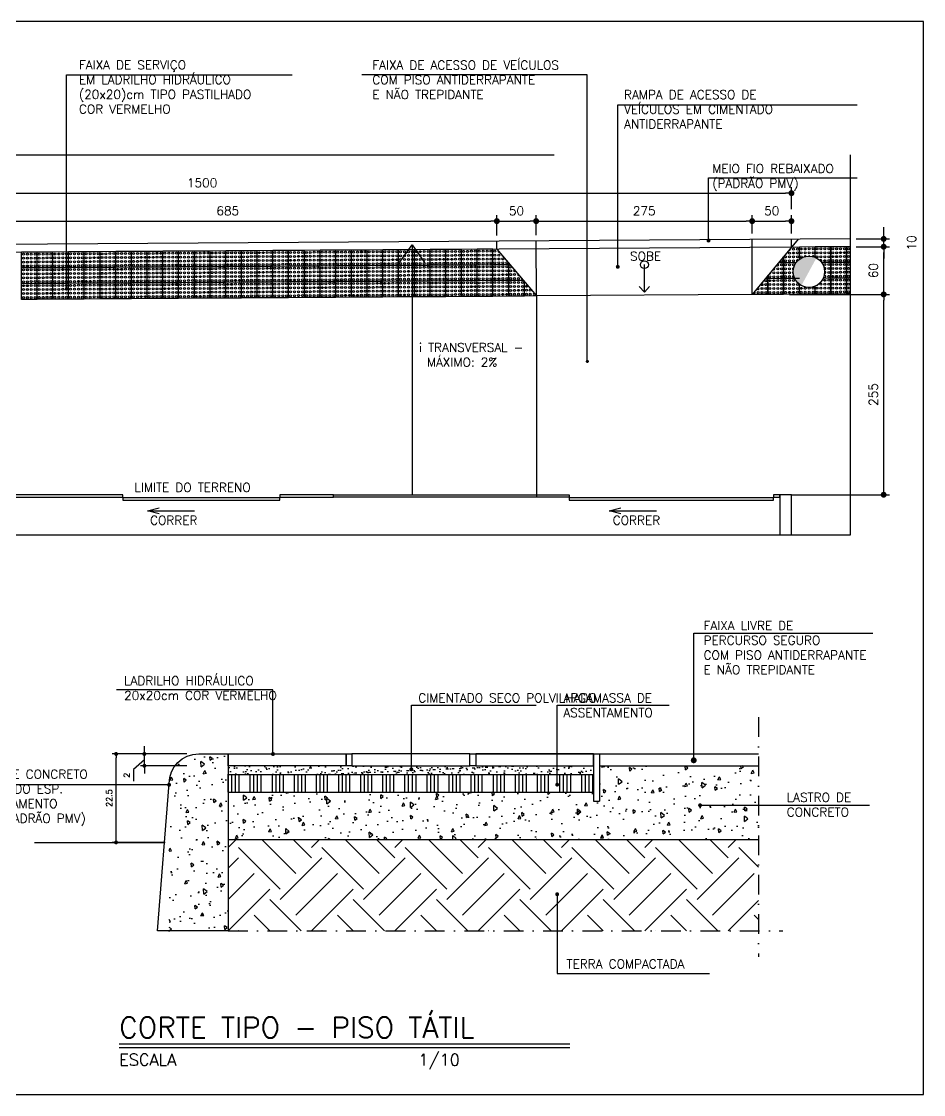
# Model space of a CAD drawing. Extents: x -1057 to 3416, y -340 to 4111.
# Drawn here: x 2268 to 3416, y 2746 to 4111 of the extents above; entities that cross this region are included whole.
import ezdxf

# ---------------------------------------------------------------- set-up
doc = ezdxf.new("R2010")
doc.units = 0
doc.header["$LTSCALE"] = 50
for name, pattern in [('DASHDOT', [1, 0.5, -0.25, 0, -0.25]), ('DASHDOT2', [0.5, 0.25, -0.125, 0, -0.125]), ('HIDDEN', [9.525, 6.35, -3.175])]:
    doc.linetypes.add(name, pattern=pattern)
for name, color, linetype in [('Cotas', 9, 'Continuous'), ('ESQUADRIA1', 7, 'Continuous'), ('HACHURA', 8, 'Continuous'), ('p015', 1, 'Continuous'), ('p02', 7, 'Continuous'), ('p04', 4, 'Continuous'), ('pena 0.1', 1, 'Continuous'), ('PENA03', 3, 'Continuous'), ('PENA05', 5, 'Continuous'), ('Projeção', 1, 'HIDDEN'), ('texto 02', 7, 'Continuous')]:
    doc.layers.add(name, color=color, linetype=linetype)
doc.styles.add('R120xE50', font='romans.shx', dxfattribs={"height": 15})
doc.styles.add('R140xE75', font='romans.shx', dxfattribs={"height": 1.75})
doc.styles.add('R60xE75', font='romans.shx', dxfattribs={"height": 11.25})
doc.styles.add('ROMANS', font='romans')
doc.dimstyles.new('ESCALA50', dxfattribs={"dimtxt": 7.5, "dimasz": 4, "dimexe": 3, "dimexo": 1, "dimgap": 2, "dimtad": 1, "dimdec": 0, "dimzin": 4, "dimdsep": 46, "dimtxsty": 'ROMANS', "dimblk1": 'DOT', "dimblk2": 'DOT', "dimsah": 1, "dimcen": 0.1, "dimclrd": 256, "dimclre": 256, "dimclrt": 7, "dimadec": 0, "dimazin": 0, "dimtfac": 1, "dimtdec": 0, "dimtmove": 1, "dimatfit": 3, "dimldrblk": 'DOT', "dimfxl": 2, "dimtolj": 1, "dimtzin": 0, "dimarcsym": 0})
doc.dimstyles.new('PMV-50', dxfattribs={"dimscale": 50, "dimtxt": 0.15, "dimasz": 0.1, "dimexe": 0.1, "dimexo": 0.1, "dimgap": 0.1, "dimtad": 1, "dimzin": 12, "dimdsep": 46, "dimtxsty": 'ROMANS', "dimblk": 'DOT', "dimcen": 0, "dimdle": 8, "dimclrd": 1, "dimclre": 1, "dimclrt": 7, "dimadec": 0, "dimazin": 0, "dimtfac": 1, "dimtmove": 1, "dimatfit": 3, "dimldrblk": 'DOT', "dimfxl": 1, "dimtvp": 40, "dimtolj": 1, "dimtzin": 12, "dimarcsym": 0})
doc.dimstyles.new('PMV-75', dxfattribs={"dimscale": 75, "dimtxt": 0.15, "dimasz": 0.1, "dimexe": 0.1, "dimexo": 0.1, "dimgap": 0.1, "dimtad": 1, "dimzin": 12, "dimdsep": 46, "dimtxsty": 'ROMANS', "dimblk": 'DOT', "dimcen": 0, "dimdle": 8, "dimclrd": 1, "dimclre": 1, "dimclrt": 7, "dimadec": 0, "dimazin": 0, "dimtfac": 1, "dimtmove": 2, "dimatfit": 3, "dimldrblk": 'DOT', "dimfxl": 1, "dimtvp": 40, "dimtolj": 1, "dimtzin": 12, "dimarcsym": 0})

# ---------------------------------------------------------------- blocks, each defined once
blk = doc.blocks.new('POSTE')
at = {"layer": 'p015'}
blk.add_hatch(color=256, dxfattribs=at).paths.add_polyline_path([(0, 0.2, 0.414214), (-0.2, 0, 0.414214), (0, -0.2)])
blk.add_circle((0, 0), 0.2, dxfattribs=at)
blk = doc.blocks.new('_DOT')
at = {"color": 0, "linetype": 'ByBlock'}
blk.add_line((-0.5, 0), (-1, 0), dxfattribs=at)
at = {"color": 0, "linetype": 'ByBlock', "const_width": 0.5}
blk.add_lwpolyline([(-0.25, 0, 1), (0.25, 0, 1)], format="xyb", close=True, dxfattribs=at)
blk = doc.blocks.new('A$C353073BE')
at = {"layer": 'p015'}
for p, q in [((0, 20), (0.1, 0)), ((20, 20), (0, 20)), ((20, 20), (20.1, 0)), ((20.1, 0), (0.1, 0))]:
    blk.add_line(p, q, dxfattribs=at)
at = {"layer": 'pena 0.1', "color": 113}
for centre in [(2.5, 17.5), (2.5, 12.5), (7.5, 17.5), (7.5, 12.5), (12.5, 17.5), (12.5, 12.5), (17.5, 17.5), (17.5, 12.5), (2.6, 7.5), (2.6, 2.5), (7.6, 7.5), (7.6, 2.5), (12.6, 7.5), (12.6, 2.5), (17.6, 7.5), (17.6, 2.5)]:
    blk.add_circle(centre, 1.25, dxfattribs=at)
blk = doc.blocks.new('*D137')
at = {"layer": 'Cotas', "color": 1, "linetype": 'Continuous', "lineweight": -2, "transparency": 16777216}
for p, q in [((3245.7, 3763.6), (3373.1, 3763.6)), ((3365.6, 3516.2), (3365.6, 3756.1)), ((3248.2, 3508.7), (3373.1, 3508.7))]:
    blk.add_line(p, q, dxfattribs=at)
at = {"layer": 'DEFPOINTS', "color": 0, "linetype": 'Continuous', "lineweight": -2, "transparency": 16777216}
for p in [(3238.2, 3763.6), (3365.6, 3763.6), (3240.7, 3508.7)]:
    blk.add_point(p, dxfattribs=at)
at = {"layer": 'Cotas', "color": 1, "linetype": 'Continuous', "lineweight": -2, "transparency": 16777216, "xscale": 7.5, "yscale": 7.5, "zscale": 7.5}
for p, rotation in [((3365.6, 3763.6), 90), ((3365.6, 3508.7), 270)]:
    blk.add_blockref('_DOT', p, dxfattribs=dict(at, rotation=rotation))
at = {"layer": 'Cotas', "color": 7, "linetype": 'Continuous', "transparency": 16777216, "insert": (3352.5, 3636.2), "char_height": 11.25, "attachment_point": 5, "rotation": 90, "style": 'ROMANS'}
blk.add_mtext('\\A1;255', dxfattribs=at)
blk = doc.blocks.new('*D138')
at = {"layer": 'Cotas', "color": 1, "linetype": 'Continuous', "lineweight": -2, "transparency": 16777216}
for p, q in [((3330.5, 3824.2), (3373.1, 3824.2)), ((3365.6, 3771.1), (3365.6, 3816.7)), ((3245.7, 3763.6), (3373.1, 3763.6))]:
    blk.add_line(p, q, dxfattribs=at)
at = {"layer": 'DEFPOINTS', "color": 0, "linetype": 'Continuous', "lineweight": -2, "transparency": 16777216}
for p in [(3323, 3824.2), (3365.6, 3824.2), (3238.2, 3763.6)]:
    blk.add_point(p, dxfattribs=at)
at = {"layer": 'Cotas', "color": 1, "linetype": 'Continuous', "lineweight": -2, "transparency": 16777216, "xscale": 7.5, "yscale": 7.5, "zscale": 7.5}
for p, rotation in [((3365.6, 3824.2), 90), ((3365.6, 3763.6), 270)]:
    blk.add_blockref('_DOT', p, dxfattribs=dict(at, rotation=rotation))
at = {"layer": 'Cotas', "color": 7, "linetype": 'Continuous', "transparency": 16777216, "insert": (3352.5, 3793.9), "char_height": 11.25, "attachment_point": 5, "rotation": 90, "style": 'ROMANS'}
blk.add_mtext('\\A1;60', dxfattribs=at)
blk = doc.blocks.new('*D139')
at = {"layer": 'Cotas', "color": 1, "linetype": 'Continuous', "lineweight": -2, "transparency": 16777216}
for p, q in [((3365.6, 3841.7), (3365.6, 3849.2)), ((3330.5, 3834.2), (3373.1, 3834.2)), ((3330.5, 3824.2), (3373.1, 3824.2)), ((3365.6, 3824.2), (3365.6, 3834.2)), ((3365.6, 3816.7), (3365.6, 3809.2))]:
    blk.add_line(p, q, dxfattribs=at)
at = {"layer": 'DEFPOINTS', "color": 0, "linetype": 'Continuous', "lineweight": -2, "transparency": 16777216}
for p in [(3323, 3834.2), (3323, 3824.2), (3365.6, 3834.2)]:
    blk.add_point(p, dxfattribs=at)
at = {"layer": 'Cotas', "color": 1, "linetype": 'Continuous', "lineweight": -2, "transparency": 16777216, "xscale": 7.5, "yscale": 7.5, "zscale": 7.5}
for p, rotation in [((3365.6, 3834.2), 270), ((3365.6, 3824.2), 90)]:
    blk.add_blockref('_DOT', p, dxfattribs=dict(at, rotation=rotation))
at = {"layer": 'Cotas', "color": 7, "linetype": 'Continuous', "transparency": 16777216, "insert": (3401.2, 3829.2), "char_height": 11.25, "attachment_point": 5, "rotation": 90, "style": 'ROMANS'}
blk.add_mtext('\\A1;10', dxfattribs=at)
blk = doc.blocks.new('*D140')
at = {"layer": 'DEFPOINTS', "color": 0, "linetype": 'Continuous', "lineweight": -2, "transparency": 16777216}
for p in [(2873.3, 3856.8), (2873.3, 3831.2), (2188.3, 3816.6)]:
    blk.add_point(p, dxfattribs=at)
at = {"layer": 'p015', "color": 1, "linetype": 'Continuous', "lineweight": -2, "transparency": 16777216}
for p, q in [((2188.3, 3824.1), (2188.3, 3864.3)), ((2873.3, 3838.7), (2873.3, 3864.3)), ((2195.8, 3856.8), (2865.8, 3856.8))]:
    blk.add_line(p, q, dxfattribs=at)
at = {"layer": 'p015', "color": 1, "linetype": 'Continuous', "lineweight": -2, "transparency": 16777216, "xscale": 7.5, "yscale": 7.5, "zscale": 7.5, "rotation": 180}
blk.add_blockref('_DOT', (2188.3, 3856.8), dxfattribs=at)
at = {"layer": 'p015', "color": 1, "linetype": 'Continuous', "lineweight": -2, "transparency": 16777216, "xscale": 7.5, "yscale": 7.5, "zscale": 7.5}
blk.add_blockref('_DOT', (2873.3, 3856.8), dxfattribs=at)
at = {"layer": 'p015', "color": 7, "linetype": 'Continuous', "transparency": 16777216, "insert": (2530.8, 3869.9), "char_height": 11.25, "attachment_point": 5, "style": 'ROMANS'}
blk.add_mtext('\\A1;685', dxfattribs=at)
blk = doc.blocks.new('*D141')
at = {"layer": 'DEFPOINTS', "color": 0, "linetype": 'Continuous', "lineweight": -2, "transparency": 16777216}
for p in [(2923.3, 3856.8), (2873.3, 3831.2), (2923.3, 3831.5)]:
    blk.add_point(p, dxfattribs=at)
at = {"layer": 'p015', "color": 1, "linetype": 'Continuous', "lineweight": -2, "transparency": 16777216}
for p, q in [((2873.3, 3838.7), (2873.3, 3864.3)), ((2923.3, 3839), (2923.3, 3864.3)), ((2880.8, 3856.8), (2915.8, 3856.8))]:
    blk.add_line(p, q, dxfattribs=at)
at = {"layer": 'p015', "color": 1, "linetype": 'Continuous', "lineweight": -2, "transparency": 16777216, "xscale": 7.5, "yscale": 7.5, "zscale": 7.5, "rotation": 180}
blk.add_blockref('_DOT', (2873.3, 3856.8), dxfattribs=at)
at = {"layer": 'p015', "color": 1, "linetype": 'Continuous', "lineweight": -2, "transparency": 16777216, "xscale": 7.5, "yscale": 7.5, "zscale": 7.5}
blk.add_blockref('_DOT', (2923.3, 3856.8), dxfattribs=at)
at = {"layer": 'p015', "color": 7, "linetype": 'Continuous', "transparency": 16777216, "insert": (2898.3, 3869.9), "char_height": 11.25, "attachment_point": 5, "style": 'ROMANS'}
blk.add_mtext('\\A1;50', dxfattribs=at)
blk = doc.blocks.new('*D142')
at = {"layer": 'DEFPOINTS', "color": 0, "linetype": 'Continuous', "lineweight": -2, "transparency": 16777216}
for p in [(3198.2, 3856.8), (2923.3, 3831.5), (3198.2, 3833.4)]:
    blk.add_point(p, dxfattribs=at)
at = {"layer": 'p015', "color": 1, "linetype": 'Continuous', "lineweight": -2, "transparency": 16777216}
for p, q in [((2923.3, 3839), (2923.3, 3864.3)), ((3198.2, 3840.9), (3198.2, 3864.3)), ((2930.8, 3856.8), (3190.7, 3856.8))]:
    blk.add_line(p, q, dxfattribs=at)
at = {"layer": 'p015', "color": 1, "linetype": 'Continuous', "lineweight": -2, "transparency": 16777216, "xscale": 7.5, "yscale": 7.5, "zscale": 7.5, "rotation": 180}
blk.add_blockref('_DOT', (2923.3, 3856.8), dxfattribs=at)
at = {"layer": 'p015', "color": 1, "linetype": 'Continuous', "lineweight": -2, "transparency": 16777216, "xscale": 7.5, "yscale": 7.5, "zscale": 7.5}
blk.add_blockref('_DOT', (3198.2, 3856.8), dxfattribs=at)
at = {"layer": 'p015', "color": 7, "linetype": 'Continuous', "transparency": 16777216, "insert": (3060.8, 3869.9), "char_height": 11.25, "attachment_point": 5, "style": 'ROMANS'}
blk.add_mtext('\\A1;275', dxfattribs=at)
blk = doc.blocks.new('*D143')
at = {"layer": 'Cotas', "color": 1, "linetype": 'Continuous', "lineweight": -2, "transparency": 16777216}
for p, q in [((3198.2, 3840.9), (3198.2, 3864.3)), ((3248.2, 3841.2), (3248.2, 3864.3)), ((3205.7, 3856.8), (3240.7, 3856.8))]:
    blk.add_line(p, q, dxfattribs=at)
at = {"layer": 'DEFPOINTS', "color": 0, "linetype": 'Continuous', "lineweight": -2, "transparency": 16777216}
for p in [(3248.2, 3856.8), (3198.2, 3833.4), (3248.2, 3833.7)]:
    blk.add_point(p, dxfattribs=at)
at = {"layer": 'Cotas', "color": 1, "linetype": 'Continuous', "lineweight": -2, "transparency": 16777216, "xscale": 7.5, "yscale": 7.5, "zscale": 7.5, "rotation": 180}
blk.add_blockref('_DOT', (3198.2, 3856.8), dxfattribs=at)
at = {"layer": 'Cotas', "color": 1, "linetype": 'Continuous', "lineweight": -2, "transparency": 16777216, "xscale": 7.5, "yscale": 7.5, "zscale": 7.5}
blk.add_blockref('_DOT', (3248.2, 3856.8), dxfattribs=at)
at = {"layer": 'Cotas', "color": 7, "linetype": 'Continuous', "transparency": 16777216, "insert": (3223.2, 3869.9), "char_height": 11.25, "attachment_point": 5, "style": 'ROMANS'}
blk.add_mtext('\\A1;50', dxfattribs=at)
blk = doc.blocks.new('*D126')
at = {"layer": 'DEFPOINTS', "color": 0, "linetype": 'Continuous', "lineweight": -2, "transparency": 16777216}
for p in [(3248.2, 3892.4), (1748.2, 3864.3), (3248.2, 3864.3)]:
    blk.add_point(p, dxfattribs=at)
at = {"layer": 'p015', "color": 1, "linetype": 'Continuous', "lineweight": -2, "transparency": 16777216}
for p, q in [((1748.2, 3871.8), (1748.2, 3899.9)), ((1755.7, 3892.4), (3240.7, 3892.4)), ((3248.2, 3871.8), (3248.2, 3899.9))]:
    blk.add_line(p, q, dxfattribs=at)
at = {"layer": 'p015', "color": 1, "linetype": 'Continuous', "lineweight": -2, "transparency": 16777216, "xscale": 7.5, "yscale": 7.5, "zscale": 7.5, "rotation": 180}
blk.add_blockref('_DOT', (1748.2, 3892.4), dxfattribs=at)
at = {"layer": 'p015', "color": 1, "linetype": 'Continuous', "lineweight": -2, "transparency": 16777216, "xscale": 7.5, "yscale": 7.5, "zscale": 7.5}
blk.add_blockref('_DOT', (3248.2, 3892.4), dxfattribs=at)
at = {"layer": 'p015', "color": 7, "linetype": 'Continuous', "transparency": 16777216, "insert": (2498.2, 3905.5), "char_height": 11.25, "attachment_point": 5, "style": 'ROMANS'}
blk.add_mtext('\\A1;1500', dxfattribs=at)
blk = doc.blocks.new('*D132')
at = {"layer": 'DEFPOINTS', "color": 0, "lineweight": -2, "transparency": 16777216}
for p in [(2388.7, 3179), (2483.6, 3179), (2456.3, 3066.5)]:
    blk.add_point(p, dxfattribs=at)
at = {"layer": 'p015', "color": 1, "lineweight": -2, "transparency": 16777216}
for p, q in [((2478.6, 3179), (2383.7, 3179)), ((2388.7, 3071.5), (2388.7, 3174)), ((2451.3, 3066.5), (2383.7, 3066.5))]:
    blk.add_line(p, q, dxfattribs=at)
at = {"layer": 'p015', "color": 1, "lineweight": -2, "transparency": 16777216, "xscale": 5, "yscale": 5, "zscale": 5}
for p, rotation in [((2388.7, 3179), 90), ((2388.7, 3066.5), 270)]:
    blk.add_blockref('_DOT', p, dxfattribs=dict(at, rotation=rotation))
at = {"layer": 'p015', "color": 7, "transparency": 16777216, "insert": (2379.9, 3122.8), "char_height": 7.5, "attachment_point": 5, "rotation": 90, "style": 'ROMANS'}
blk.add_mtext('\\A1;22.5', dxfattribs=at)
blk = doc.blocks.new('*D133')
at = {"layer": 'DEFPOINTS', "color": 0, "lineweight": -2, "transparency": 16777216}
for p in [(2424.7, 3179), (2483.6, 3179), (2483.6, 3164)]:
    blk.add_point(p, dxfattribs=at)
at = {"layer": 'p015', "color": 1, "lineweight": -2, "transparency": 16777216}
for p, q in [((2424.7, 3184), (2424.7, 3189)), ((2424.7, 3171.5), (2411, 3159.4)), ((2478.6, 3179), (2419.7, 3179)), ((2424.7, 3164), (2424.7, 3179)), ((2424.7, 3164), (2424.7, 3179)), ((2411, 3159.4), (2411, 3144.4)), ((2478.6, 3164), (2419.7, 3164)), ((2424.7, 3159), (2424.7, 3154))]:
    blk.add_line(p, q, dxfattribs=at)
at = {"layer": 'p015', "color": 1, "lineweight": -2, "transparency": 16777216, "xscale": 5, "yscale": 5, "zscale": 5}
for p, rotation in [((2424.7, 3179), 270), ((2424.7, 3164), 90)]:
    blk.add_blockref('_DOT', p, dxfattribs=dict(at, rotation=rotation))
at = {"layer": 'p015', "color": 7, "transparency": 16777216, "insert": (2402.2, 3151.9), "char_height": 7.5, "attachment_point": 5, "rotation": 90, "style": 'ROMANS'}
blk.add_mtext('\\A1;2', dxfattribs=at)

msp = doc.modelspace()

# ---------------------------------------------------------------- hatches: boundary and pattern name
at = {"layer": 'HACHURA'}
h = msp.add_hatch(dxfattribs=at)
h.set_pattern_fill('AR-CONC', color=113, scale=6, angle=405, style=0)
h.set_pattern_definition([(95, (2456.337, 2954.02), (33.0931, 27.7684), [4.5, -49.5]), (40, (2456.337, 2954.02), (-37.7995, 26.026), [3.6, -39.6]), (145.4514, (2459.094, 2956.333), (-4.7064, 53.7945), [3.8244, -42.0685]), (91.184, (2447.85, 2962.504), (52.3016, 38.257), [6.75, -74.25]), (141.636, (2452.21, 2965.69), (-1.674, 80.9827), [5.7366, -63.103]), (36.184, (2447.85, 2962.504), (-1.674, 80.9827), [5.4, -59.4]), (66, (2454.215, 2964.626), (42.4063, 8.243), [4.5, -49.5]), (11, (2454.215, 2964.626), (-20.4425, 41.0885), [3.6, -39.6]), (116.4514, (2457.75, 2965.313), (21.9638, 49.3314), [3.8244, -42.0685]), (82.5, (2456.337, 2954.019), (-13.6076, 14.6394), [0, -39.12, 0, -40.2, 0, -39.75]), (52.5, (2456.337, 2954.02), (-5.5724, 27.89457), [0, -22.92, 0, -38.22, 0, -15.15]), (12.5, (2446.875, 2944.558), (23.6051, 21.69125), [0, -15, 0, -46.8, 0, -62.1]), (2.5, (2442.633, 2940.315), (20.4954, 28.9896), [0, -19.5, 0, -31.08, 0, -44.1])])
h.paths.add_polyline_path([(3206.337, 3164.019), (3003.837, 3164.019), (3003.837, 3119.019), (2996.337, 3119.019), (2996.337, 3130.269), (2531.337, 3130.269), (2531.337, 3070.269), (3206.337, 3070.269)])
edge = h.paths.add_edge_path()
edge.add_arc((2493.837, 3141.519), 37.5, 450, 540)
edge.add_line((2456.337, 3141.519), (2456.337, 2954.019))
edge.add_line((2456.337, 2954.019), (2531.337, 2954.019))
edge.add_line((2531.337, 2954.019), (2531.337, 3179.019))
edge.add_line((2531.337, 3179.019), (2493.837, 3179.019))
h = msp.add_hatch(dxfattribs=at)
h.set_pattern_fill('AR-SAND', scale=6, angle=405, style=0)
h.set_pattern_definition([(82.5, (2531.337, 3152.769), (-8.44208, 7.90756), [0, -9.12, 0, -10.2, 0, -9.75]), (52.5, (2531.337, 3152.769), (-4.4648, 19.4819), [0, -4.92, 0, -8.22, 0, -3.15]), (12.5, (2526.118, 3147.551), (13.18818, 13.2362), [0, -3, 0, -10.8, 0, -14.1]), (2.5, (2526.118, 3147.55), (9.03025, 16.4776), [0, -1.5, 0, -7.08, 0, -8.1])])
h.paths.add_polyline_path([(2996.337, 3164.019), (2846.337, 3164.019), (2838.837, 3164.019), (2688.837, 3164.019), (2681.337, 3164.019), (2531.337, 3164.019), (2531.337, 3152.769), (2996.337, 3152.769)])
h = msp.add_hatch(dxfattribs=at)
h.set_pattern_fill('ANSI34', color=113, scale=37.5, angle=405, style=0)
h.set_pattern_definition([(90, (2531.337, 3130.27), (-28.125, 3e-14), []), (90, (2536.024, 3134.957), (-28.125, 3e-14), []), (90, (2540.712, 3139.644), (-28.125, 3e-14), []), (90, (2545.4, 3144.332), (-28.125, 3e-14), [])])
h.paths.add_polyline_path([(2996.337, 3152.769), (2531.337, 3152.769), (2531.337, 3130.269), (2996.337, 3130.269)])
h = msp.add_hatch(dxfattribs=at)
h.set_pattern_fill('EARTH', color=113, scale=300, angle=405, style=0)
h.set_pattern_definition([(45, (2531.34, 2954.02), (9e-14, 106.066), [75, -75]), (45, (2511.45, 2973.91), (9e-14, 106.066), [75, -75]), (45, (2491.56, 2993.794), (9e-14, 106.066), [75, -75]), (135, (2491.56, 3007.05), (-106.066, 9e-14), [75, -75]), (135, (2511.45, 3026.94), (-106.066, 9e-14), [75, -75]), (135, (2531.34, 3046.83), (-106.066, 9e-14), [75, -75])])
h.paths.add_polyline_path([(3206.337, 3070.269), (2531.337, 3070.269), (2531.337, 2954.019), (3206.337, 2954.019)])

# ---------------------------------------------------------------- linework, layer by layer
at = {"layer": 'ESQUADRIA1', "linetype": 'Continuous'}
msp.add_lwpolyline([(2397.246, 3508.714), (1763.246, 3508.714), (1763.246, 3505.717), (2397.246, 3505.717)], close=True, dxfattribs=at)
for points in [[(2665.246, 3508.714), (2597.246, 3508.714), (2597.246, 3505.717), (2665.246, 3505.717), (2665.246, 3508.714)], [(2665.246, 3508.714), (2965.246, 3508.714), (2965.246, 3505.717), (2665.246, 3505.717)]]:
    msp.add_lwpolyline(points, dxfattribs=at)
at = {"layer": 'ESQUADRIA1'}
for points in [[(3233.246, 3508.714), (3225.246, 3508.714), (3225.246, 3505.714), (3233.246, 3505.714)], [(2597.246, 3504.714), (2397.246, 3504.714), (2397.246, 3501.714), (2597.246, 3501.714)], [(3225.246, 3504.714), (2965.246, 3504.714), (2965.246, 3501.714), (3225.246, 3501.714)]]:
    msp.add_lwpolyline(points, close=True, dxfattribs=at)
at = {"layer": 'p015'}
for p, q in [((3323.014, 3834.213), (1696.438, 3823.369)), ((3323.014, 3824.212), (1748.246, 3813.714)), ((2873.321, 3821.215), (2873.254, 3831.214)), ((3248.246, 3823.714), (3248.246, 3833.714)), ((3278.247, 3823.913), (3258.247, 3823.78)), ((3258.247, 3808.256), (3258.247, 3823.779)), ((3258.247, 3808.256), (3258.247, 3823.778)), ((3298.247, 3824.047), (3278.247, 3823.914)), ((3278.247, 3810.815), (3278.247, 3823.913)), ((3278.247, 3810.815), (3278.247, 3823.912)), ((3298.247, 3804.046), (3298.247, 3824.046)), ((3323.014, 3824.213), (3318.247, 3824.181)), ((3318.247, 3804.181), (3318.247, 3824.181)), ((2868.343, 3801.05), (2868.343, 3821.05)), ((3238.247, 3803.645), (3238.247, 3811.648)), ((3238.247, 3803.645), (3238.247, 3811.648)), ((2888.342, 3801.183), (2868.343, 3801.05)), ((2888.343, 3801.183), (2888.343, 3803.43)), ((2888.346, 3801.18), (2888.346, 3803.427)), ((2890.234, 3801.192), (2888.346, 3801.18)), ((2890.237, 3801.189), (2888.346, 3801.176)), ((2888.346, 3781.176), (2888.346, 3801.176)), ((3060.984, 3766.498), (3060.984, 3801.649)), ((3198.247, 3783.374), (3198.247, 3803.374)), ((3238.247, 3803.641), (3231.575, 3803.597)), ((3238.246, 3803.645), (3231.578, 3803.6)), ((3253.97, 3803.75), (3238.247, 3803.645)), ((3253.968, 3803.747), (3238.247, 3803.642)), ((3238.247, 3783.642), (3238.247, 3803.641)), ((3238.247, 3783.641), (3238.247, 3803.64)), ((3298.246, 3804.046), (3286.754, 3803.97)), ((3298.247, 3804.043), (3286.756, 3803.966)), ((3298.247, 3784.043), (3298.247, 3804.042)), ((3323.014, 3804.213), (3318.247, 3804.181)), ((3323.014, 3804.209), (3318.247, 3804.177)), ((3318.247, 3784.177), (3318.247, 3804.177)), ((2907.036, 3781.3), (2888.346, 3781.176)), ((2907.039, 3781.297), (2888.346, 3781.172)), ((2888.346, 3761.172), (2888.346, 3781.172)), ((3198.248, 3783.374), (3198.247, 3783.374)), ((3198.248, 3783.37), (3198.247, 3783.37)), ((3198.247, 3763.37), (3198.247, 3783.37)), ((3218.247, 3783.504), (3214.906, 3783.482)), ((3218.246, 3783.507), (3214.909, 3783.485)), ((3218.247, 3783.508), (3218.247, 3787.513)), ((3218.247, 3783.507), (3218.247, 3787.513)), ((3238.246, 3783.641), (3218.247, 3783.508)), ((3218.247, 3763.503), (3218.247, 3783.503)), ((3258.247, 3783.771), (3238.247, 3783.638)), ((3252.414, 3783.736), (3238.247, 3783.642)), ((3238.247, 3763.638), (3238.247, 3783.638)), ((3298.247, 3784.039), (3288.577, 3783.975)), ((3298.246, 3784.043), (3288.578, 3783.978)), ((3298.247, 3764.039), (3298.247, 3784.038)), ((3323.014, 3784.209), (3318.247, 3784.177)), ((3323.014, 3784.205), (3318.247, 3784.174)), ((3318.247, 3764.173), (3318.247, 3784.173)), ((2908.346, 3761.305), (2908.346, 3779.75)), ((2908.348, 3761.301), (2908.348, 3779.747)), ((3060.984, 3766.498), (3054.212, 3773.663)), ((3060.984, 3766.498), (3067.756, 3773.663)), ((3258.247, 3763.772), (3258.247, 3776.548)), ((3258.247, 3763.771), (3258.247, 3776.548)), ((3278.247, 3763.905), (3278.247, 3773.989)), ((3278.247, 3763.905), (3278.247, 3773.989)), ((2908.345, 3761.305), (2888.346, 3761.172)), ((2923.72, 3761.549), (2908.348, 3761.301)), ((2923.72, 3761.549), (2923.72, 3505.717)), ((3218.246, 3763.503), (3198.247, 3763.37)), ((3258.246, 3763.771), (3238.247, 3763.638)), ((3278.246, 3763.905), (3258.247, 3763.772)), ((3298.246, 3764.039), (3278.247, 3763.905)), ((3323.014, 3764.205), (3318.247, 3764.173)), ((2392.639, 2810.365), (2966.151, 2810.365))]:
    msp.add_line(p, q, dxfattribs=at)
for points in [[(2873.321, 3821.215), (2923.72, 3761.549), (2923.253, 3831.548)], [(3256.579, 3833.77), (3198.248, 3763.379), (3198.247, 3833.381)]]:
    msp.add_lwpolyline(points, dxfattribs=at)
msp.add_circle((3061.118, 3801.346), 5, dxfattribs=at)
at = {"layer": 'p015', "color": 113}
msp.add_circle((3290.747, 3771.49), 1.25, dxfattribs=at)
at = {"layer": 'p02'}
for p, q in [((2838.837, 3179.019), (3206.337, 3179.019)), ((2996.337, 3179.019), (2996.337, 3119.019)), ((3003.837, 3179.019), (3003.837, 3119.019)), ((2531.337, 3152.769), (2996.337, 3152.769)), ((2531.337, 3130.269), (2996.337, 3130.269)), ((2996.337, 3119.019), (3003.837, 3119.019))]:
    msp.add_line(p, q, dxfattribs=at)
msp.add_lwpolyline([(2681.337, 3179.019), (2688.837, 3179.019), (2688.837, 3164.019), (2681.337, 3164.019)], close=True, dxfattribs=at)
msp.add_lwpolyline([(2846.337, 3179.019), (2846.337, 3164.019), (2838.837, 3164.019), (2838.837, 3179.019)], dxfattribs=at)
at = {"layer": 'p04', "color": 4}
msp.add_line((3003.837, 3164.019), (3206.337, 3164.019), dxfattribs=at)
at = {"layer": 'pena 0.1', "linetype": 'Continuous'}
for p, q in [((3298.247, 3824.047), (3298.248, 3764.046)), ((3318.247, 3824.181), (3318.248, 3764.179)), ((3238.247, 3811.648), (3238.248, 3763.646)), ((3218.248, 3787.514), (3218.248, 3763.513)), ((3198.248, 3763.379), (2923.72, 3761.549))]:
    msp.add_line(p, q, dxfattribs=at)
at = {"layer": 'pena 0.1', "color": 113}
for centre in [(3250.756, 3821.229), (3255.755, 3821.263), (3260.747, 3821.312), (3265.756, 3821.33), (3270.756, 3821.363), (3275.755, 3821.396), (3280.747, 3821.446), (3285.756, 3821.464), (3290.756, 3821.497), (3295.755, 3821.53), (3320.747, 3821.713), (2870.843, 3818.583), (2870.844, 3813.583), (2870.844, 3808.583), (2875.844, 3813.601), (2875.844, 3808.601), (2880.843, 3808.634), (3240.748, 3811.179), (3245.748, 3816.196), (3245.748, 3811.196), (3250.747, 3816.229), (3250.747, 3811.23), (3255.747, 3816.263), (3255.747, 3811.263), (3260.748, 3816.312), (3260.748, 3811.312), (3265.748, 3816.33), (3270.747, 3816.363), (3275.747, 3816.397), (3280.748, 3816.446), (3280.748, 3811.446), (3285.748, 3816.464), (3285.748, 3811.464), (3290.747, 3816.497), (3290.747, 3811.497), (3295.747, 3816.53), (3295.747, 3811.531), (3320.748, 3816.714), (3320.748, 3811.714), (2870.844, 3803.583), (2875.844, 3803.601), (2880.843, 3803.635), (2885.843, 3803.668), (2890.846, 3793.709), (3230.747, 3796.092), (3235.747, 3806.129), (3235.747, 3796.125), (3235.755, 3801.125), (3240.747, 3801.174), (3240.748, 3806.179), (3240.748, 3796.174), (3245.748, 3806.197), (3245.748, 3796.192), (3245.756, 3801.192), (3250.747, 3806.23), (3250.756, 3801.225), (3290.747, 3806.498), (3290.756, 3801.493), (3295.747, 3806.531), (3295.747, 3796.527), (3295.755, 3801.526), (3320.747, 3801.71), (3320.748, 3806.714), (3320.748, 3796.71), (2890.846, 3788.709), (2890.846, 3783.709), (2895.846, 3788.727), (2895.846, 3783.727), (2900.846, 3783.76), (3215.755, 3780.987), (3220.748, 3786.041), (3225.747, 3791.059), (3225.747, 3786.059), (3230.747, 3791.092), (3230.747, 3786.092), (3235.747, 3791.125), (3235.747, 3786.126), (3240.747, 3781.17), (3240.748, 3791.175), (3240.748, 3786.175), (3245.748, 3791.192), (3245.748, 3786.193), (3245.756, 3781.188), (3250.756, 3781.222), (3290.756, 3781.489), (3295.747, 3791.527), (3295.747, 3786.527), (3295.755, 3781.523), (3320.747, 3781.706), (3320.748, 3791.71), (3320.748, 3786.71), (2890.846, 3778.704), (2890.846, 3773.705), (2890.846, 3768.705), (2895.846, 3773.723), (2895.846, 3768.723), (2895.854, 3778.722), (2900.846, 3773.756), (2900.846, 3768.756), (2900.854, 3778.756), (2905.846, 3773.789), (2905.846, 3768.789), (2905.854, 3778.789), (2910.848, 3773.834), (2910.848, 3768.834), (2915.848, 3768.852), (3210.747, 3775.954), (3210.747, 3770.954), (3215.747, 3775.987), (3215.747, 3770.988), (3240.748, 3776.171), (3240.748, 3771.171), (3240.748, 3766.171), (3245.748, 3776.188), (3245.748, 3771.189), (3245.748, 3766.189), (3250.747, 3776.222), (3250.747, 3771.222), (3250.747, 3766.222), (3255.747, 3776.255), (3255.747, 3771.255), (3255.747, 3766.256), (3260.748, 3771.305), (3260.748, 3766.305), (3265.748, 3771.322), (3265.748, 3766.323), (3270.747, 3771.356), (3270.747, 3766.356), (3275.747, 3771.389), (3275.747, 3766.389), (3280.748, 3771.439), (3280.748, 3766.439), (3285.748, 3776.456), (3285.748, 3771.456), (3285.748, 3766.457), (3290.747, 3776.489), (3290.747, 3766.49), (3295.747, 3776.523), (3295.747, 3771.523), (3295.747, 3766.523), (3320.748, 3776.706), (3320.748, 3771.706), (3320.748, 3766.706), (2890.846, 3763.705), (2895.846, 3763.723), (2900.846, 3763.756), (2905.846, 3763.79), (2910.848, 3763.835), (2915.848, 3763.852), (3205.747, 3765.921), (3210.747, 3765.955), (3215.747, 3765.988)]:
    msp.add_circle(centre, 1.25, dxfattribs=at)
for centre, start, end in [((2875.852, 3818.601), 141.573856, 298.801219), ((2880.843, 3813.634), 173.349423, 267.025651), ((3240.748, 3816.178), 280.90522, 359.799438), ((3245.756, 3821.196), 244.736272, 35.968386), ((3265.748, 3811.33), 35.776412, 172.064301), ((3270.747, 3811.363), 53.993444, 124.143127), ((3275.747, 3811.397), 355.441358, 153.332497), ((2890.846, 3798.708), 64.916804, 15.458271), ((2895.846, 3793.726), 105.091283, 335.283792), ((3225.747, 3796.058), 215.392432, 65.312226), ((3230.756, 3801.092), 179.642987, 101.061671), ((3250.747, 3796.226), 74.500113, 263.522281), ((3255.747, 3806.263), 35.764667, 237.567636), ((3285.748, 3806.464), 272.192838, 172.94769), ((3290.747, 3796.493), 244.991937, 137.788914), ((2900.846, 3788.76), 134.065134, 306.309941), ((2905.846, 3783.793), 164.201984, 276.173091), ((3215.747, 3785.992), 280.120391, 0.584267), ((3220.748, 3791.041), 245.451046, 35.253612), ((3250.747, 3791.226), 104.27942, 262.556539), ((3250.747, 3786.226), 75.249585, 319.576199), ((3285.756, 3781.456), 303.693394, 345.204893), ((3290.747, 3786.494), 186.139813, 141.418359), ((3290.747, 3791.493), 250.486129, 104.391472), ((3205.747, 3770.921), 180.009984, 100.694674), ((3260.748, 3776.304), 224.020428, 253.880462), ((3280.748, 3776.438), 264.646292, 341.059584), ((2920.848, 3763.886), 96.902787, 343.472288), ((3200.748, 3765.903), 215.801757, 64.902901)]:
    msp.add_arc(centre, 1.25, start, end, dxfattribs=at)
at = {"layer": 'PENA03'}
for p, q in [((3248.246, 3508.714), (3233.246, 3508.714)), ((3233.246, 3508.714), (3233.246, 3457.362)), ((3248.246, 3457.362), (3248.246, 3508.714)), ((2392.639, 2805.457), (2966.151, 2805.457))]:
    msp.add_line(p, q, dxfattribs=at)
at = {"layer": 'PENA03', "color": 3}
for points in [[(2681.337, 3164.019), (2531.337, 3164.019), (2531.337, 3179.019), (2681.337, 3179.019)], [(2688.837, 3164.019), (2838.837, 3164.019), (2838.837, 3179.019), (2688.837, 3179.019)], [(2846.337, 3164.019), (2996.337, 3164.019), (2996.337, 3179.019), (2846.337, 3179.019)]]:
    msp.add_lwpolyline(points, close=True, dxfattribs=at)
at = {"layer": 'PENA05', "linetype": 'Continuous'}
for p, q in [((3416.325, 4110.766), (1548.825, 4110.766)), ((3416.325, 2745.766), (3416.325, 4110.766)), ((1548.825, 2745.766), (3416.325, 2745.766))]:
    msp.add_line(p, q, dxfattribs=at)
at = {"layer": 'PENA05'}
for p, q in [((2284.964, 3066.519), (2450.337, 3066.519)), ((2531.337, 3070.269), (3206.337, 3070.269))]:
    msp.add_line(p, q, dxfattribs=at)
msp.add_lwpolyline([(2441.337, 2954.019), (2456.337, 3141.519, -0.41421356), (2493.837, 3179.019), (2531.337, 3179.019), (2531.337, 2954.019)], format="xyb", close=True, dxfattribs=at)
at = {"layer": 'Projeção', "linetype": 'DASHDOT2', "ltscale": 2}
for p, q in [((3206.337, 3225.728), (3206.337, 2921.004)), ((2531.337, 2954.019), (3237.411, 2954.019))]:
    msp.add_line(p, q, dxfattribs=at)
at = {"layer": 'Projeção', "linetype": 'DASHDOT', "ltscale": 50}
msp.add_lwpolyline([(3323.014, 3941.112), (3323.014, 3457.362), (1696.438, 3457.362), (1696.438, 3941.112)], close=True, dxfattribs=at)

# ---------------------------------------------------------------- block references
at = {"layer": 'Cotas', "linetype": 'Continuous', "rotation": 270}
for p in [(2268.271, 3817.301), (2288.274, 3817.43), (2308.276, 3817.56), (2328.279, 3817.689), (2348.281, 3817.818), (2368.283, 3817.948), (2388.286, 3818.077), (2408.288, 3818.207), (2428.29, 3818.336), (2448.293, 3818.466), (2468.295, 3818.595), (2488.298, 3818.724), (2508.3, 3818.854), (2528.302, 3818.983), (2548.305, 3819.113), (2568.307, 3819.242), (2588.31, 3819.372), (2608.312, 3819.501), (2628.314, 3819.631), (2648.317, 3819.76), (2668.319, 3819.889), (2688.322, 3820.019), (2708.324, 3820.148), (2728.326, 3820.278), (2748.329, 3820.407), (2768.331, 3820.537), (2788.334, 3820.666), (2808.336, 3820.795), (2828.338, 3820.925), (2848.341, 3821.054), (2268.271, 3797.297), (2288.274, 3797.426), (2308.276, 3797.556), (2328.279, 3797.685), (2348.281, 3797.815), (2368.283, 3797.944), (2388.286, 3798.073), (2408.288, 3798.203), (2428.29, 3798.332), (2448.293, 3798.462), (2468.295, 3798.591), (2488.298, 3798.721), (2508.3, 3798.85), (2528.302, 3798.979), (2548.305, 3799.109), (2568.307, 3799.238), (2588.31, 3799.368), (2608.312, 3799.497), (2628.314, 3799.627), (2648.317, 3799.756), (2668.319, 3799.886), (2688.322, 3800.015), (2708.324, 3800.144), (2728.326, 3800.274), (2748.329, 3800.403), (2768.331, 3800.533), (2788.334, 3800.662), (2808.336, 3800.792), (2828.338, 3800.921), (2848.341, 3801.051), (2868.343, 3801.18), (2868.343, 3781.176), (2268.271, 3777.293), (2288.274, 3777.422), (2308.276, 3777.552), (2328.279, 3777.681), (2348.281, 3777.811), (2368.283, 3777.94), (2388.286, 3778.07), (2408.288, 3778.199), (2428.29, 3778.328), (2448.293, 3778.458), (2468.295, 3778.587), (2488.298, 3778.717), (2508.3, 3778.846), (2528.302, 3778.976), (2548.305, 3779.105), (2568.307, 3779.235), (2588.31, 3779.364), (2608.312, 3779.493), (2628.314, 3779.623), (2648.317, 3779.752), (2668.319, 3779.882), (2688.322, 3780.011), (2708.324, 3780.141), (2728.326, 3780.27), (2748.329, 3780.399), (2768.331, 3780.529), (2788.334, 3780.658), (2808.336, 3780.788), (2828.338, 3780.917), (2848.341, 3781.047)]:
    msp.add_blockref('A$C353073BE', p, dxfattribs=at)
at = {"layer": 'p015', "linetype": 'Continuous', "rotation": 270}
for p in [(3298.247, 3824.181), (3298.247, 3804.177), (3218.247, 3783.638), (3298.247, 3784.173)]:
    msp.add_blockref('A$C353073BE', p, dxfattribs=at)
at = {"layer": 'p015', "linetype": 'Continuous', "xscale": 100.0000000000002, "yscale": 100.0000000000002, "zscale": 100.0000000000002, "rotation": 331.484566472573}
msp.add_blockref('POSTE', (3270.439, 3792.402), dxfattribs=at)

# ---------------------------------------------------------------- texts
at = {"layer": 'texto 02', "color": 4, "style": 'R140xE75'}
msp.add_text('CORTE TIPO - PISO TÁTIL', height=26.25, dxfattribs=at).set_placement((2392.634, 2818.024))
at = {"layer": 'texto 02', "style": 'R120xE50'}
msp.add_text('ESCALA                           1/10', height=15, dxfattribs=at).set_placement((2392.634, 2782.543))
at = {"layer": 'texto 02', "linetype": 'Continuous', "char_height": 11.25, "attachment_point": 1, "style": 'R60xE75'}
for s, insert, width in [('FAIXA DE SERVIÇO\\PEM LADRILHO HIDRÁULICO\\P(20x20)cm TIPO PASTILHADO COR VERMELHO', (2341.408, 4061.185), 258.58319), ('FAIXA DE ACESSO DE VEÍCULOS \\PCOM PISO ANTIDERRAPANTE\\PE NÃO TREPIDANTE', (2714.705, 4060.92), 277.32006), ('RAMPA DE ACESSO DE VEÍCULOS EM CIMENTADO ANTIDERRAPANTE', (3035.14, 4023.379), 218.68041), ('MEIO FIO REBAIXADO\\P(PADRÃO PMV)', (3147.357, 3929.256), 317.8853), ('SOBE', (3042.703, 3817.801, 722.408), 317.8853), ('\\pxi1.15;i TRANSVERSAL -\\P\\pi2.0547;MÁXIMO: 2%', (2761.174, 3701.666, -2319.894), 317.8853), ('LIMITE DO TERRENO', (2412, 3523.725), 317.8853), ('\\pxqc;CORRER', (2303.195, 3481.898), 317.8853), ('\\pxqc;CORRER', (2892.058, 3481.898), 317.8853), ('FAIXA LIVRE DE PERCURSO SEGURO \\PCOM PISO ANTIDERRAPANTE\\PE NÃO TREPIDANTE', (3136.334, 3347.956), 218.68041), ('LADRILHO HIDRÁULICO 20x20cm COR VERMELHO', (2398.945, 3277.829), 218.68041), ('CIMENTADO SECO POLVILHADO', (2773.246, 3255.901), 218.68041), ('ARGAMASSA DE ASSENTAMENTO', (2957.924, 3255.901), 218.68041), ('MEIO-FIO DE CONCRETO PRÉ-MOLDADO ESP. 10cm ACABAMENTO NATURAL (PADRÃO PMV)', (2168.028, 3158.906), 218.68041), ('LASTRO DE CONCRETO', (3242.25, 3129.419), 92.48888), ('TERRA COMPACTADA', (2962.001, 2917.537), 218.68041)]:
    msp.add_mtext(s, dxfattribs=dict(at, insert=insert, width=width))

# ---------------------------------------------------------------- dimensions: what is measured, and where the dimension line sits
at = {"layer": 'Cotas', "linetype": 'Continuous'}
dim = msp.add_linear_dim(base=(3248.246, 3856.797), p1=(3198.247, 3833.381), p2=(3248.246, 3833.714), dimstyle='PMV-75', dxfattribs=at)
dim.commit()
dim.dimension.update_dxf_attribs({"geometry": '*D143', "text_midpoint": (3223.246, 3869.922)})
dim = msp.add_linear_dim(base=(3365.577, 3834.213), p1=(3323.014, 3824.212), p2=(3323.014, 3834.213), angle=90, dimstyle='PMV-75', dxfattribs=at)
dim.commit()
dim.dimension.update_dxf_attribs({"geometry": '*D139', "text_midpoint": (3401.202, 3829.213)})
for base, p1, p2, text, picture, middle in [((3365.577, 3824.212), (3238.246, 3763.637), (3323.014, 3824.212), '60', '*D138', (3352.452, 3793.925)), ((3365.577, 3763.637), (3240.746, 3508.714), (3238.246, 3763.637), '255', '*D137', (3352.452, 3636.176))]:
    dim = msp.add_linear_dim(base=base, p1=p1, p2=p2, angle=90, text=text, dimstyle='PMV-75', dxfattribs=at)
    dim.commit()
    dim.dimension.update_dxf_attribs({"geometry": picture, "text_midpoint": middle})
at = {"layer": 'p015', "linetype": 'Continuous'}
for base, p1, p2, picture, middle in [((3248.246, 3892.411), (1748.247, 3864.297), (3248.246, 3864.297), '*D126', (2498.246, 3905.536)), ((2923.253, 3856.797), (2873.254, 3831.214), (2923.253, 3831.548), '*D141', (2898.254, 3869.922))]:
    dim = msp.add_linear_dim(base=base, p1=p1, p2=p2, dimstyle='PMV-75', dxfattribs=at)
    dim.commit()
    dim.dimension.update_dxf_attribs({"geometry": picture, "text_midpoint": middle})
for base, p1, p2, text, picture, middle in [((2873.254, 3856.797), (2188.262, 3816.65), (2873.254, 3831.214), '685', '*D140', (2530.758, 3869.922)), ((3198.247, 3856.797), (2923.253, 3831.548), (3198.247, 3833.381), '275', '*D142', (3060.75, 3869.922))]:
    dim = msp.add_linear_dim(base=base, p1=p1, p2=p2, text=text, dimstyle='PMV-75', dxfattribs=at)
    dim.commit()
    dim.dimension.update_dxf_attribs({"geometry": picture, "text_midpoint": middle})
at = {"layer": 'p015'}
dim = msp.add_linear_dim(base=(2388.655, 3179.019), p1=(2456.337, 3066.519), p2=(2483.636, 3179.019), angle=90, dimstyle='PMV-50', override={"dimlfac": 0.2}, dxfattribs=at)
dim.commit()
dim.dimension.update_dxf_attribs({"geometry": '*D132', "text_midpoint": (2379.905, 3122.769)})
dim = msp.add_linear_dim(base=(2424.73, 3179.019), p1=(2483.636, 3164.019), p2=(2483.636, 3179.019), angle=90, text='2', dimstyle='PMV-50', override={"dimlfac": 0.2}, dxfattribs=at)
dim.commit()
dim.dimension.update_dxf_attribs({"geometry": '*D133', "text_midpoint": (2410.955, 3154.378), "dimtype": 160})

# ---------------------------------------------------------------- leaders
at = {"layer": 'p015', "linetype": 'Continuous'}
for points, dimstyle, override in [([(2325.486, 3770.975), (2325.486, 4043), (2612.65, 4043)], 'ESCALA50', {"dimgap": 2, "dimtad": 0, "dimlfac": 0.4, "dimarcsym": 1}), ([(2988.431, 3678.351), (2988.431, 4043), (2701.267, 4043)], 'ESCALA50', {"dimgap": 2, "dimtad": 0, "dimlfac": 0.4, "dimarcsym": 1}), ([(3123.875, 3170.946), (3123.875, 3332.769), (3351.805, 3332.769)], 'PMV-75', {"dimgap": 0.1, "dimtad": 0, "dimlfac": 0.133333, "dimfxl": 2, "dimarcsym": 1})]:
    msp.add_leader(points, dimstyle=dimstyle, override=override, dxfattribs=at)
at = {"layer": 'p015', "color": 0}
for points in [[(3027.175, 3798.655), (3027.175, 4004.513), (3331.803, 4004.513)], [(3142.707, 3832.074), (3142.707, 3911.71), (3331.803, 3911.71)], [(2588.326, 3178.921), (2588.326, 3260.54), (2389.102, 3260.54)], [(2764.497, 3159.39), (2764.497, 3241.009), (2923.381, 3241.009)], [(2950.054, 3139.965), (2950.054, 3241.009), (3092.675, 3241.009)], [(2456.19, 3139.772), (2359.362, 3139.772), (2143.378, 3139.772)], [(3131.934, 3113.724), (3270.727, 3113.724), (3347.427, 3113.724)], [(2950.054, 3000.573), (2950.054, 2899.53), (3144.023, 2899.53)]]:
    msp.add_leader(points, dimstyle='PMV-50', dxfattribs=at)
at = {"layer": 'p015'}
for points, override in [([(2765.423, 3826.552), (2765.423, 3508.714)], {"dimasz": 0.3, "dimgap": 0.1, "dimtad": 0, "dimldrblk": 'Open90'}), ([(2428.536, 3488.356), (2488.675, 3488.356)], {"dimasz": 0.2, "dimgap": 0.1, "dimtad": 0, "dimldrblk": 'Open30'}), ([(3016.263, 3488.356), (3076.401, 3488.356)], {"dimasz": 0.2, "dimgap": 0.1, "dimtad": 0, "dimldrblk": 'Open30'})]:
    msp.add_leader(points, dimstyle='PMV-75', override=override, dxfattribs=at)

doc.saveas('drawing.dxf')
